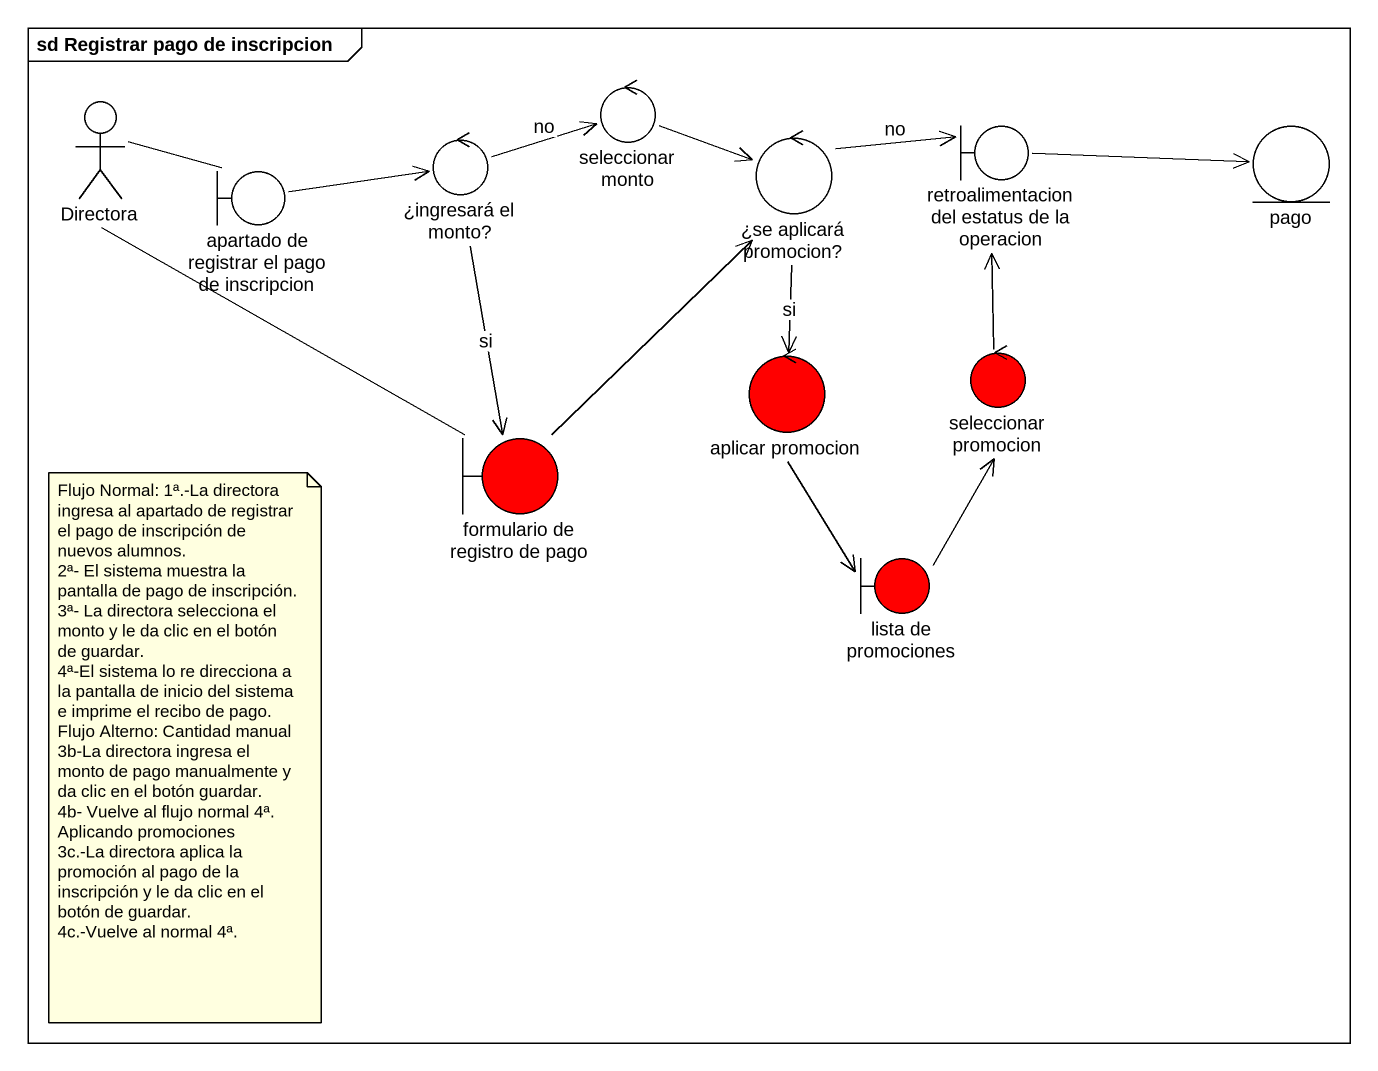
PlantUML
@startuml
mainframe sd Registrar pago de inscripcion
actor Directora
control "seleccionar monto" as seleccionar_monto
boundary "apartado de registrar el pago de inscripcion" as apartado_de_registrar_el
control "¿ingresará el monto?" as ingresará_el_monto
control "¿se aplicará promocion?" as se_aplicará_promocion
boundary "retroalimentacion del estatus de la operacion" as retroalimentacion_del
entity pago
control "aplicar promocion" as aplicar_promocion #FF0000
control "seleccionar promocion" as seleccionar_promocion #FF0000
boundary "formulario de registro de pago" as formulario_de_registro_de #FF0000
boundary "lista de promociones" as lista_de_promociones #FF0000
Directora -right- apartado_de_registrar_el
seleccionar_monto -right-> se_aplicará_promocion
apartado_de_registrar_el -right-> ingresará_el_monto
ingresará_el_monto -right-> seleccionar_monto : no
ingresará_el_monto --> formulario_de_registro_de : si
se_aplicará_promocion -right-> retroalimentacion_del : no
se_aplicará_promocion --> aplicar_promocion : si
retroalimentacion_del -right-> pago
aplicar_promocion --> lista_de_promociones
seleccionar_promocion -up-> retroalimentacion_del
formulario_de_registro_de -up- Directora
formulario_de_registro_de -up-> se_aplicará_promocion
lista_de_promociones -up-> seleccionar_promocion
note as N1
  Flujo Normal: 1ª.-La directora ingresa al apartado de registrar el pago de inscripción de nuevos alumnos.
  2ª- El sistema muestra la pantalla de pago de inscripción.
  3ª- La directora selecciona el monto y le da clic en el botón de guardar.
  4ª-El sistema lo re direcciona a la pantalla de inicio del sistema e imprime el recibo de pago.
  Flujo Alterno: Cantidad manual
  3b-La directora ingresa el monto de pago manualmente y da clic en el botón guardar.
  4b- Vuelve al flujo normal 4ª.
  Aplicando promociones
  3c.-La directora aplica la promoción al pago de la inscripción y le da clic en el botón de guardar.
  4c.-Vuelve al normal 4ª.
end note
@enduml
